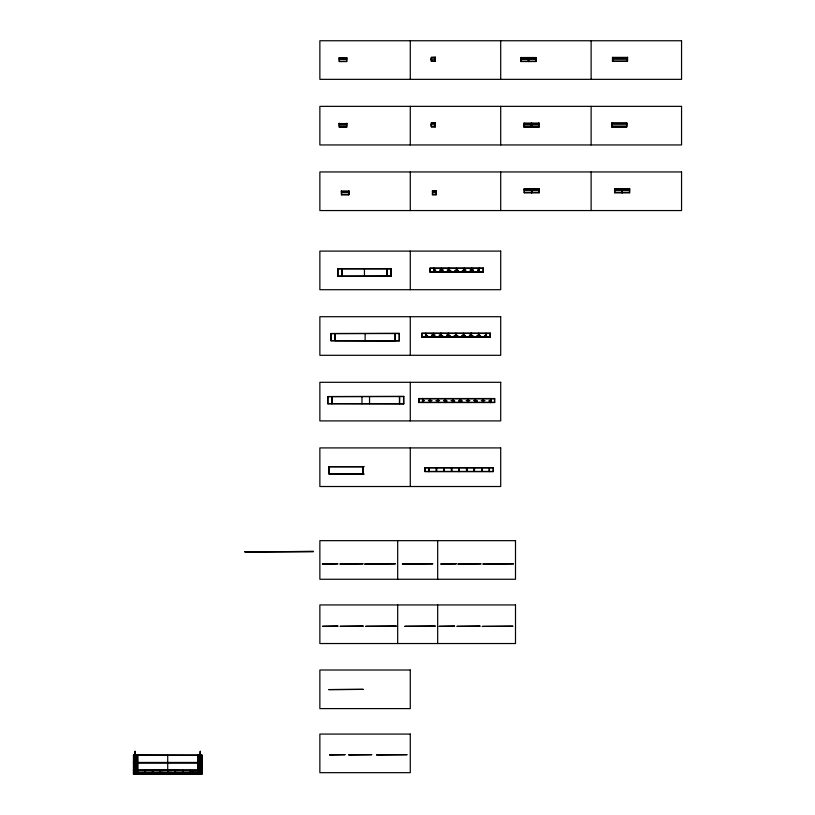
<?xml version="1.0" encoding="UTF-8"?>
<svg xmlns="http://www.w3.org/2000/svg" width="815" height="815" viewBox="0 0 815 815"><rect width="100%" height="100%" fill="white"/><g stroke="black" fill="none" stroke-linecap="round" stroke-linejoin="round"><path stroke-width="1.22" d="M133.446 755.108L133.446 774.24L201.977 774.24L201.977 755.098L133.446 755.098L201.977 755.332M135.025 774.016L135.025 751.328L135.484 774.016M137.46 770.633L137.46 770.012M137.684 774.016L137.684 770.236L133.446 770.236M144.795 774.016L144.795 770.46M145.253 774.016L145.253 770.46M152.721 774.016L152.812 772.671L160.372 773.201L160.372 772.671L167.941 773.201L167.941 772.671L175.052 772.671L175.5 773.201L175.5 772.671L182.611 772.671L182.835 773.201L183.069 772.671L190.18 772.671L190.629 773.201L190.629 772.671L201.977 772.671L201.977 771.683L201.753 772.661M178.679 770.012L133.446 770.236L201.977 770.236L152.588 770.236L152.812 774.016M160.372 771.683L159.923 772.447L152.812 772.447M159.923 774.016L159.923 770.46M160.372 774.016L160.372 770.46M167.483 774.016L167.483 770.46M167.941 774.016L167.941 770.46M175.052 774.016L175.052 770.46M175.052 771.683L175.5 772.447L182.611 772.447M182.835 770.236L182.835 774.24L183.069 773.201M197.739 772.131L197.739 774.24L197.739 770.46M197.964 773.201L197.964 772.661M198.198 774.016L201.753 774.016L201.753 770.46M198.198 772.661L197.739 773.201M201.977 755.098L201.753 757.624M327.701 403.69L403.792 403.914L403.792 396.345L327.701 396.579L327.701 403.69L403.792 403.69M329.036 466.842L363.928 466.842M330.87 340.67L399.391 340.894L399.391 333.325L330.87 333.559L330.87 340.67L399.391 340.67M337.746 275.99L337.746 268.644L391.139 268.644L391.139 276.214L337.746 276.214L391.139 275.99M422.853 402.325C423.036 391.893 421.722 406.002 422.853 401.5L422.628 401.5M430.422 401.5L430.422 402.325L430.422 398.769M435.139 59.159L435.139 61.054L435.139 57.264M436.178 194.184L436.178 190.781M437.981 401.5L437.981 402.325L437.981 398.769M440.874 336.962L441.098 335.607L442.708 335.607L441.098 335.159M445.316 402.549L445.316 398.535L445.54 399.992M449.034 271.069L450.878 270.539L449.259 270.091M464.163 271.069L462.319 270.539L463.939 270.091M468.004 401.5L468.238 402.325L468.004 398.769M468.238 398.769L467.779 399.992M470.897 336.137L469.287 335.159L470.897 335.159M471.121 333.182L471.121 337.186L471.355 335.607L472.965 335.607L471.355 335.159M471.121 333.406L471.355 334.629M475.797 402.325L475.349 398.769L475.349 402.325M483.366 402.325L482.908 398.769L482.908 402.325M490.467 398.769C490.396 409.599 491.486 393.971 490.467 399.992L490.701 399.992M535.852 59.424L521.172 59.424L521.172 61.308L535.852 61.308M449.034 268.339L449.034 271.894M431.349 57.498C441.475 58.762 427.753 54.911 431.583 61.054M612.686 57.784L627.581 57.784M520.948 57.926L536.076 57.926M339.213 57.967L346.772 57.967M612.686 58.008L627.356 58.008M339.437 58.191L346.548 58.191M521.172 58.16L535.852 58.16M431.349 59.291L435.363 59.291M612.686 59.261L627.356 59.261M339.437 59.454L346.548 59.454M431.349 61.054L435.363 61.054M612.686 61.156L627.356 61.156M339.437 61.349L346.548 61.349M626.817 122.973L611.688 122.973L611.688 126.987L626.817 126.987L626.817 122.973L626.592 126.987M431.349 123.096C441.475 124.359 427.753 120.518 431.583 126.651M611.688 123.381L626.817 123.381M339.213 123.574L346.772 123.574M523.943 123.534L539.072 123.534M611.922 123.605L626.592 123.605M339.437 123.799L346.548 123.799M524.177 123.758L538.847 123.758M431.583 124.766L435.139 124.766L435.139 126.651L435.139 122.871M531.288 125.021L524.177 125.021L524.177 126.916L538.847 126.916L538.847 125.021L531.737 125.021M611.688 124.96L626.817 124.96M339.213 125.153L346.772 125.153M431.349 126.651L435.363 126.651M611.922 126.763L626.592 126.763M339.437 126.946L346.548 126.946M614.571 188.734L629.7 188.734L629.7 192.748L614.571 192.748L614.571 188.734L614.805 192.748M524.157 189.141L539.286 189.141M614.571 189.141L629.7 189.141M524.381 189.365L539.051 189.365M614.805 189.365L629.475 189.365M524.381 190.629L531.492 190.629M531.94 190.629L539.051 190.629M614.805 190.629L621.916 190.629M622.365 190.629L629.475 190.629M432.398 191.005L436.178 191.087M341.404 191.179L348.973 191.179M341.638 191.413L348.738 191.413M432.622 191.413L436.178 191.413M524.381 192.523L539.051 192.523M614.805 192.523L629.475 192.523M341.638 192.666L348.738 192.666M432.622 192.666L436.178 192.666M341.638 194.561L348.738 194.561M432.398 194.561L436.402 194.561M429.902 268.339L483.295 268.339M337.746 268.879L391.139 268.879M471.956 269.561L471.498 271.894L471.498 268.339M434.14 270.091L435.75 270.091L434.14 270.539M441.241 270.091L439.631 270.091L441.241 270.539M441.699 270.091L443.309 270.091L441.699 270.539M448.81 270.091L447.19 270.091L448.81 270.539M456.369 270.091L454.76 270.539L456.828 271.069L458.438 270.539L456.828 270.091M464.387 270.091L466.007 270.091L464.387 270.539M471.498 270.091L469.888 270.091L471.498 270.539M471.956 270.091L473.566 270.091L471.956 270.539M479.515 270.091L477.447 270.091L479.515 270.539M463.939 271.069L464.387 271.894L464.387 268.339L464.163 271.894M471.498 271.069L471.956 271.894L471.956 268.339M429.902 271.894L483.295 271.894M421.732 333.406L490.263 333.406M330.87 333.559L399.391 333.549M441.098 334.629L440.874 333.182L440.874 337.186M478.466 334.629L480.534 335.607L478.466 336.137L476.846 335.607L478.466 335.159M486.025 334.629L486.484 333.406L486.484 336.962M425.97 335.159L427.59 335.607L425.97 335.607M433.081 335.159L431.471 335.159L433.081 335.607M433.539 335.159L435.149 335.159L433.539 335.607M440.65 335.159L439.03 335.159L440.65 335.607M448.209 335.159L446.6 335.159L448.209 335.607M448.657 335.159L450.277 335.607L448.209 336.137M455.768 335.159L454.159 335.607L455.768 335.607M456.227 335.159L457.836 335.607L455.768 336.137M463.338 335.159L461.718 335.607L463.786 336.137L465.406 335.607L463.786 335.159M486.025 335.159L484.416 335.607L486.484 336.137M421.732 336.962L490.263 336.962M327.701 396.579L403.792 396.579M418.615 398.769L494.705 398.769M418.849 399.992L418.615 402.549L494.705 402.549L494.705 398.535L418.615 398.535L418.849 401.5M422.853 400.522L424.472 400.522L422.853 400.97M429.963 400.522L428.354 400.522L429.963 400.97M430.422 400.522L432.031 400.522L430.422 400.97M437.523 400.522L435.913 400.522L437.523 400.97M437.981 400.522L439.591 400.522L437.981 400.97M445.092 400.522L443.482 400.522L445.092 400.97M445.54 400.522L447.16 400.97L445.316 401.5M452.651 400.522L451.041 400.522L452.651 400.97M453.109 400.522L454.719 400.97L452.651 401.5M460.22 400.522L458.601 400.97L460.22 400.97M460.669 400.522L462.288 400.97L460.22 401.5M467.779 400.522L466.17 400.522L467.779 400.97M468.238 400.522L469.848 400.522L468.238 400.97M475.349 400.522L473.729 400.522L475.349 400.97M475.797 400.522L477.417 400.97L475.797 400.97M482.908 400.522L481.298 400.522L482.908 400.97M483.366 400.522L484.976 400.522L483.366 400.97M490.925 400.522L488.857 400.97L490.925 400.97M494.705 402.325L418.615 402.325L418.849 398.769M363.928 466.618L329.036 466.618L329.036 474.187L363.928 474.187M424.89 467.871L493.411 467.871M424.89 471.427L493.411 471.427M329.036 473.953L363.928 473.953M244.948 551.663L313.469 551.663M133.68 760.15L133.68 770.012M133.446 762.443L201.977 762.443L201.753 770.012M133.446 762.667L201.977 762.667M133.446 762.901L201.977 762.901M197.964 770.236L198.198 774.24M133.446 770.46L201.977 770.46M137.684 771.683L133.446 772.212M152.812 771.683L152.588 770.46M190.18 771.683L201.977 772.223M137.684 772.223L144.795 772.212M145.253 772.223L152.364 772.212M152.812 772.223L159.923 772.212M175.5 772.223L182.611 772.212M183.069 772.223L190.18 772.212M133.68 772.437L137.236 772.447M198.198 772.355L201.977 772.437L190.629 772.447M137.684 772.447L144.795 772.447M145.253 772.447L152.364 772.447M183.069 772.447L190.18 772.447M133.446 772.671L137.236 772.671M137.684 772.671L144.795 772.671M145.253 772.671L152.364 772.671M137.684 773.201L137.236 774.24L137.236 770.46M152.588 774.016L152.364 770.46M133.446 774.016L201.977 774.016M440.874 333.406L440.65 336.962M471.121 336.962L471.355 333.406M445.316 398.769L445.316 402.325M182.835 770.46L182.835 774.016M190.629 774.016L190.629 770.46M190.18 774.016L190.18 770.46M182.611 774.016L182.611 770.46M175.5 774.016L175.5 770.46M629.475 188.734L629.475 192.748M627.356 57.376L627.356 61.38M622.365 188.734L622.365 192.748M622.14 188.734L622.14 192.748M621.916 188.734L621.916 192.748M612.686 57.376L612.686 61.38M611.922 122.973L611.922 126.987M591.13 40.75L591.13 79.35M591.13 106.358L591.13 144.948M591.13 171.955L591.13 210.555M539.051 188.734L539.051 192.748M538.847 123.136L538.847 127.14M535.852 57.529L535.852 61.532M531.94 188.734L531.94 192.748M531.737 123.136L531.737 127.14M531.716 188.734L531.716 192.748M531.512 123.136L531.512 125.113M531.512 125.561L531.512 127.14M531.492 188.734L531.492 192.748M531.288 123.136L531.288 127.14M528.741 57.529L528.741 61.532M528.517 57.529L528.517 61.532M528.283 57.529L528.283 61.532M524.381 188.734L524.381 192.748M524.177 123.136L524.177 127.14M521.172 57.529L521.172 61.532M500.705 40.75L500.705 79.35M500.705 106.358L500.705 144.948M500.705 171.955L500.705 210.555M494.481 398.769L494.481 402.325M493.187 467.871L493.187 471.427M490.701 398.769L490.701 402.325M490.039 333.406L490.039 336.962M489.407 467.647L489.407 471.651M489.183 467.871L489.183 471.427M486.249 333.406L486.249 336.962M486.025 333.406L486.025 336.962M483.071 268.339L483.071 271.894M483.132 398.769L483.132 402.325M482.072 467.871L482.072 471.427M481.848 467.871L481.848 471.427M481.614 467.871L481.614 471.427M479.515 271.894L479.067 268.339M479.291 268.339L479.291 271.894M478.914 333.406L478.914 336.962M478.69 333.406L478.69 336.962M478.466 333.406L478.466 336.962M475.573 398.769L475.573 402.325M474.503 467.871L474.503 471.427M474.279 467.871L474.279 471.427M474.055 467.871L474.055 471.427M471.722 268.339L471.722 271.894M470.897 333.406L470.897 336.962M468.004 398.535L468.004 402.549M466.944 467.871L466.944 471.427M466.72 467.871L466.72 471.427M466.486 467.871L466.486 471.427M464.163 268.104L464.163 272.118M463.786 333.406L463.786 336.962M463.562 333.406L463.562 336.962M463.338 333.406L463.338 336.962M460.669 398.769L460.669 402.325M460.444 398.769L460.444 402.325M459.385 467.871L459.385 471.427M459.151 467.647L459.151 471.651M458.927 467.871L458.927 471.427M456.828 268.339L456.828 271.884M456.604 268.339L456.604 271.884M456.369 268.339L456.369 271.884M456.227 333.406L456.227 336.962M456.003 333.406L456.003 336.962M453.109 398.769L453.109 402.325M452.885 398.769L452.885 402.325M451.816 467.871L451.816 471.427M451.591 467.871L451.591 471.427M451.367 467.871L451.367 471.427M449.034 268.104L449.034 272.118M448.81 268.339L448.81 271.894M448.657 333.406L448.657 336.962M448.433 333.406L448.433 336.962M445.54 398.769L445.54 402.325M444.257 467.871L444.257 471.427M444.022 467.871L444.022 471.427M443.798 467.871L443.798 471.427M441.699 268.339L441.699 271.894M441.475 268.339L441.475 271.894M441.241 268.339L441.241 271.894M441.098 333.406L441.098 336.962M437.675 540.661L437.675 579.261M437.675 604.944L437.675 643.534M436.687 467.871L436.687 471.427M436.463 467.871L436.463 471.427M436.239 467.871L436.239 471.427M434.14 268.339L434.14 271.894M433.906 268.339L433.906 271.894M433.682 268.339L433.682 271.894M433.539 333.406L433.539 336.962M433.305 333.406L433.305 336.962M433.081 333.406L433.081 336.962M432.622 191.005L432.622 194.561M430.126 268.339L430.126 271.894M429.128 467.871L429.128 471.427M428.904 467.647L428.904 471.651M425.97 333.406L425.97 336.962M425.746 333.406L425.746 336.962M425.522 333.406L425.522 336.962M425.114 467.871L425.114 471.427M422.628 398.769L422.628 402.325M421.966 333.406L421.966 336.962M410.281 40.75L410.281 79.35M410.281 106.358L410.281 144.948M410.281 171.955L410.281 210.555M410.281 251.101L410.281 289.702M410.281 316.709L410.281 355.299M410.281 382.306L410.281 420.907M410.281 447.914L410.281 486.514M403.568 396.579L403.568 403.69M399.656 396.579L399.656 403.69M399.432 396.579L399.432 403.69M399.167 333.549L399.167 340.67M397.679 540.661L397.679 579.261M397.679 604.944L397.679 643.534M395.255 333.549L395.255 340.67M395.031 333.549L395.031 340.67L335.23 340.66L335.23 333.549M390.915 268.869L390.915 275.99M387.003 268.869L387.003 275.99M386.779 268.869L386.779 275.99M369.531 396.579L369.531 403.69M365.13 333.549L365.13 340.67M364.437 268.869L364.437 275.99M363.296 466.618L363.296 474.187L363.144 466.842M363.072 466.842L363.072 473.953M361.972 396.579L361.972 403.69M348.738 194.785L348.973 190.781L348.973 194.785L341.404 194.785L341.404 190.781L341.638 194.785M346.548 61.573L346.772 57.57L346.772 61.573L339.213 61.573L339.213 57.57L339.437 61.573M346.548 127.181L346.772 123.167L346.772 127.181L339.213 127.181L339.213 123.167L339.437 127.181M342.106 268.879L342.106 275.99M341.872 268.879L341.872 275.99M337.97 268.879L337.97 275.99M335.006 333.559L335.006 340.67M332.072 396.579L332.072 403.69M331.837 396.579L331.837 403.69M331.094 333.559L331.094 340.67M329.372 466.842L329.372 473.953L329.219 466.842M327.936 396.579L327.936 403.69M200.398 774.24L200.398 751.328L199.95 774.24M200.174 751.328L200.174 774.25M198.595 755.332L198.595 762.443M198.595 762.901L198.595 770.012M198.371 755.098L198.371 762.443M198.371 762.901L198.371 770.012M197.964 770.012L197.964 774.24M197.841 755.322L197.841 762.443M197.841 762.891L197.841 770.012M197.964 771.683L197.964 772.223M197.617 755.322L197.617 762.443M197.617 762.891L197.617 770.012M190.404 770.46L190.404 774.016M175.276 770.46L175.276 774.016M167.717 755.322L167.717 762.443M167.717 762.891L167.717 770.012M167.717 770.46L167.717 774.016M160.148 770.46L160.148 774.016M152.812 770.46L152.812 774.24M145.019 770.46L145.019 774.016M137.817 755.322L137.817 762.443M137.817 762.891L137.817 770.012M137.582 755.332L137.582 762.443M137.582 762.901L137.582 770.012M137.46 770.46L137.46 774.016M137.052 755.108L137.052 770.236M136.828 755.332L136.828 762.443M136.828 762.901L136.828 770.012M135.341 770.46L135.341 774.016M135.249 751.328L135.249 774.25M134.078 770.46L134.078 774.016M133.68 770.46L133.68 774.24M133.68 755.332L133.68 762.443L133.68 755.332M160.372 772.223L167.483 772.447L160.372 772.223M167.941 772.223L175.052 772.447L167.941 772.223M201.753 755.332L201.753 762.443L201.753 755.322M448.209 333.406L448.209 336.962L448.209 333.406M452.651 398.769L452.651 402.325L452.651 398.769M455.768 333.406L455.768 336.962L455.768 333.406M460.22 398.769L460.22 402.325L460.22 398.769M467.779 398.769L467.779 402.325L467.779 398.769M430.188 398.769L429.963 402.325L430.188 398.769M437.757 398.769L437.523 402.325L437.757 398.769M681.554 40.75L319.867 40.75L319.867 79.35L681.554 79.35L681.554 40.75M435.363 57.264L431.349 57.264L431.349 61.278L435.363 61.278L435.363 57.264M627.581 57.376L612.452 57.376L612.452 61.38L627.581 61.38L627.581 57.376M536.076 57.529L520.948 57.529L520.948 61.532L536.076 61.532L536.076 57.529M681.554 106.358L319.867 106.358L319.867 144.948L681.554 144.948L681.554 106.358M435.363 122.871L431.349 122.871L431.349 126.885L435.363 126.885L435.363 122.871M539.072 123.136L523.943 123.136L523.943 127.14L539.072 127.14L539.072 123.136M681.554 171.955L319.867 171.955L319.867 210.555L681.554 210.555L681.554 171.955M539.286 188.734L524.157 188.734L524.157 192.748L539.286 192.748L539.286 188.734M436.402 190.781L432.398 190.781L432.398 194.785L436.402 194.785L436.402 190.781M500.705 251.101L319.867 251.101L319.867 289.702L500.705 289.702L500.705 251.101M483.295 268.104L429.902 268.104L429.902 272.118L483.295 272.118L483.295 268.104M500.705 316.709L319.867 316.709L319.867 355.299L500.705 355.299L500.705 316.709M490.263 333.182L421.732 333.182L421.732 337.186L490.263 337.186L490.263 333.182M500.705 382.306L319.867 382.306L319.867 420.907L500.705 420.907L500.705 382.306M500.705 447.914L319.867 447.914L319.867 486.514L500.705 486.514L500.705 447.914M493.411 467.647L424.89 467.647L424.89 471.651L493.411 471.651L493.411 467.647M515.498 540.661L319.867 540.661L319.867 579.261L515.498 579.261L515.498 540.661M313.469 551.439L244.948 551.898L313.469 551.439M337.787 563.827L322.434 564.062L337.787 563.827M362.95 563.827L340.028 564.062L362.95 563.827M395.265 563.827L364.784 564.062L395.265 563.827M432.684 563.827L402.427 564.062L432.684 563.827M456.217 563.827L440.864 564.062L456.217 563.827M480.901 563.827L457.979 564.062L480.901 563.827M513.47 563.827L482.989 564.062L513.47 563.827M515.498 604.944L319.867 604.944L319.867 643.534L515.498 643.534L515.498 604.944M337.899 626.093L322.546 626.317L337.899 626.093M363.174 626.093L340.262 626.317L363.174 626.093M396.273 626.093L365.792 626.317L396.273 626.093M435.2 626.093L404.943 626.317L435.2 626.093M454.556 626.114L439.204 626.348L454.556 626.114M479.994 626.114L457.083 626.348L479.994 626.114M512.798 626.195L482.317 626.419L512.798 626.195M410.281 670.011L319.867 670.011L319.867 708.602L410.281 708.602L410.281 670.011M363.144 689.368L328.883 689.592L363.144 689.368M410.281 734.07L319.867 734.07L319.867 772.671L410.281 772.671L410.281 734.07M344.979 754.69L329.627 754.914L344.979 754.69M371.681 754.69L348.759 754.914L371.681 754.69M406.919 754.69L376.662 754.914L406.919 754.69"/></g></svg>
